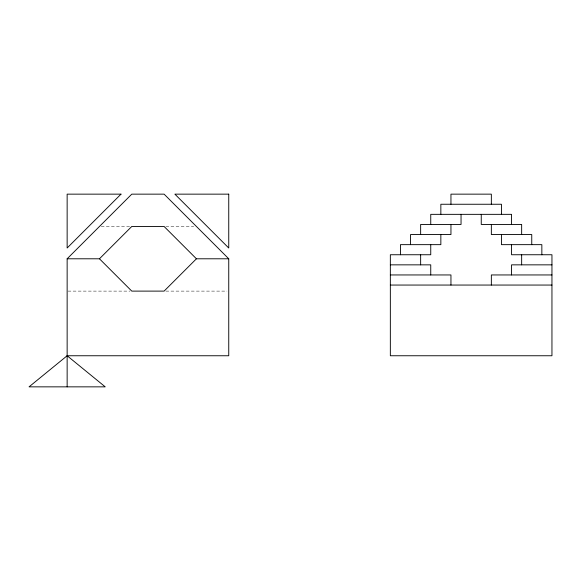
<?xml version="1.0" encoding="UTF-8"?>
<svg xmlns="http://www.w3.org/2000/svg" width="581" height="581" viewBox="0 0 581 581"><rect width="100%" height="100%" fill="white"/><g stroke="black" fill="none" stroke-linecap="round" stroke-linejoin="round"><path stroke-width="0.44" stroke-dasharray="2.9 2.18" d="M101.254 226.467L130.885 226.467M165.897 226.467L193.727 226.467M68.035 291.11L129.984 291.11M165.897 291.11L226.946 291.11"/><path stroke-width="0.87" d="M67.142 386.852L67.142 258.792L131.778 194.148L164.103 194.148L228.747 258.792L228.747 355.754L67.142 355.754L29.05 386.852L105.234 386.852L67.142 355.754M67.142 258.792L99.46 258.792L131.778 226.467L164.103 226.467L196.422 258.792L228.747 258.792M196.422 258.792L164.103 291.11L131.778 291.11L99.46 258.792M390.345 264.849L430.746 264.849L430.746 274.951M551.95 264.849L511.549 264.849L511.549 274.951M390.345 274.951L450.95 274.951L450.95 285.053M551.95 274.951L491.352 274.951L491.352 285.053M390.345 285.053L551.95 285.053M541.848 254.747L541.848 244.652L501.447 244.652L501.447 234.55M531.753 244.652L531.753 234.55L491.352 234.55L491.352 224.448M521.651 234.55L521.651 224.448L481.25 224.448L481.25 214.345M521.651 254.747L521.651 264.849M511.549 224.448L511.549 214.345L430.746 214.345L430.746 224.448M511.549 244.652L511.549 254.747L551.95 254.747L551.95 355.754L390.345 355.754L390.345 254.747L430.746 254.747L430.746 244.652M501.447 214.345L501.447 204.251L440.848 204.251L440.848 214.345M491.352 204.251L491.352 194.148L450.95 194.148L450.95 204.251M461.045 214.345L461.045 224.448L420.644 224.448L420.644 234.55M450.95 224.448L450.95 234.55L410.549 234.55L410.549 244.652M440.848 234.55L440.848 244.652L400.447 244.652L400.447 254.747M420.644 254.747L420.644 264.849M121.008 194.148L67.142 248.014L67.142 194.148L121.008 194.148M228.747 194.148L174.874 194.148L228.747 248.014L228.747 194.148"/></g></svg>
